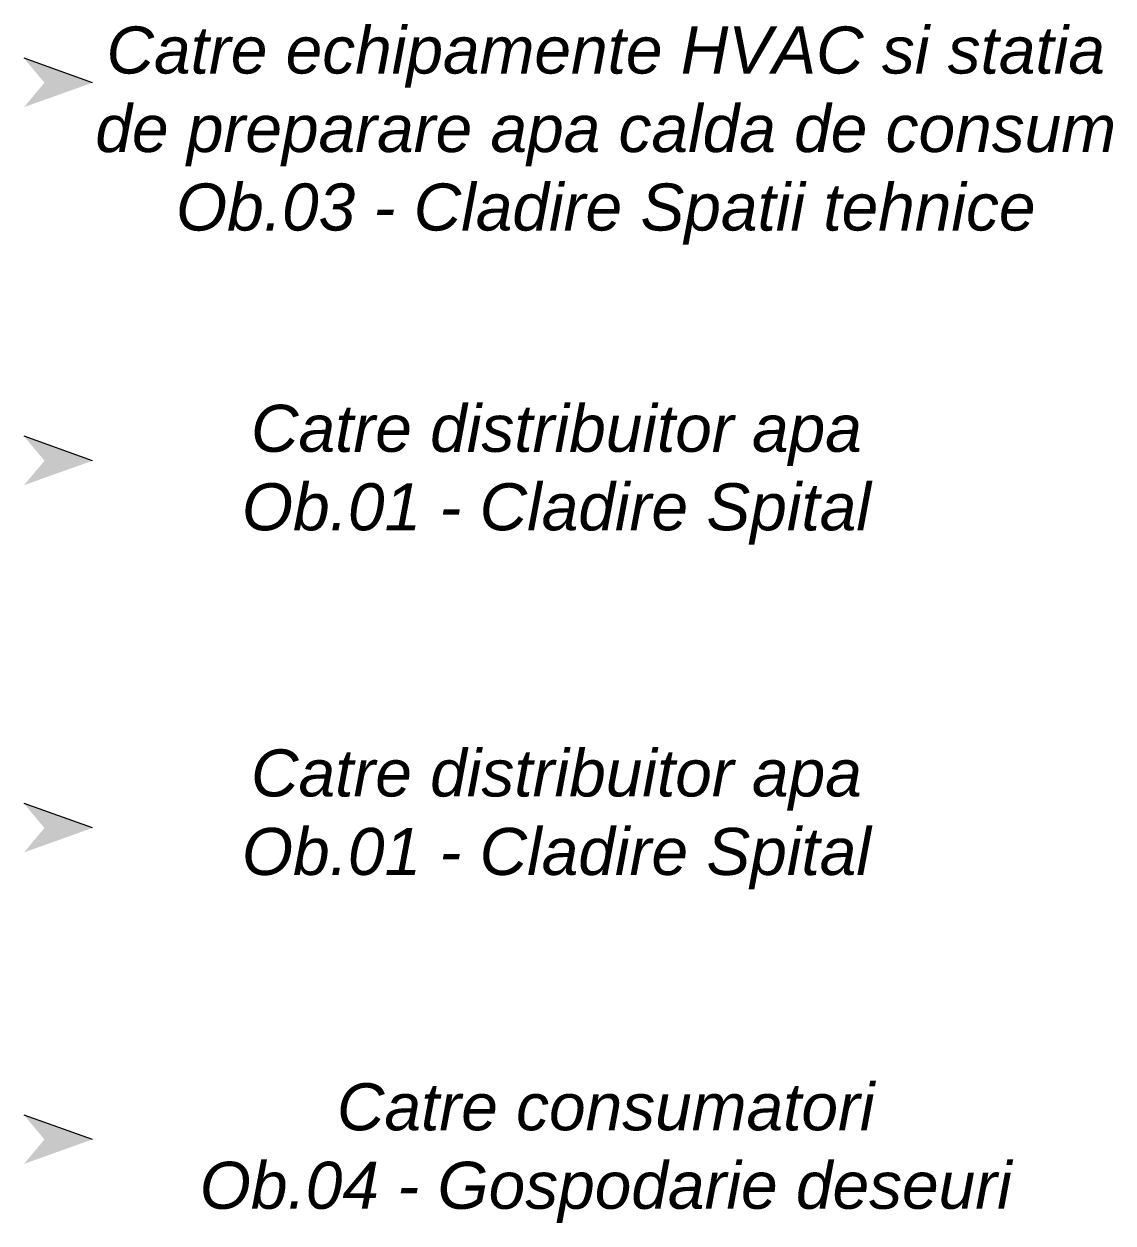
# Model space of a CAD drawing. Header units: millimetres. Extents: x 0 to 53377, y 0 to 36189.
# Drawn here: x 41367 to 43678, y 28709 to 31256 of the extents above; entities that cross this region are included whole.
import ezdxf

# ---------------------------------------------------------------- set-up
doc = ezdxf.new("R2010")
doc.units = ezdxf.units.MM
doc.layers.add('S_TEXT', color=7, linetype='Continuous', lineweight=15)
doc.layers.add('SAN-MC-TEXT', color=7, linetype='Continuous')
doc.styles.get("Standard").update_dxf_attribs({"font": 'arial.ttf'})

msp = doc.modelspace()

# ---------------------------------------------------------------- hatches: boundary and pattern name
at = {"layer": 'S_TEXT'}
h = msp.add_hatch(color=256, dxfattribs=at)
h.paths.add_polyline_path([(41366.6, 31182.8), (41410, 31130.9), (41511.7, 31130.9)])
h.paths.add_polyline_path([(41511.7, 31130.9), (41410, 31130.9), (41366.6, 31079)])
h = msp.add_hatch(color=256, dxfattribs=at)
h.paths.add_polyline_path([(41366.6, 30379.9), (41410, 30328), (41511.7, 30328)])
h.paths.add_polyline_path([(41511.7, 30328), (41410, 30328), (41366.6, 30276.1)])
h = msp.add_hatch(color=256, dxfattribs=at)
h.paths.add_polyline_path([(41366.6, 29599.9), (41410, 29548), (41511.7, 29548)])
h.paths.add_polyline_path([(41511.7, 29548), (41410, 29548), (41366.6, 29496.1)])
h = msp.add_hatch(color=256, dxfattribs=at)
h.paths.add_polyline_path([(41366.6, 28938.4), (41410, 28886.5), (41511.7, 28886.5)])
h.paths.add_polyline_path([(41511.7, 28886.5), (41410, 28886.5), (41366.6, 28834.6)])

# ---------------------------------------------------------------- linework, layer by layer
for p, q in [((41511.7, 31130.9), (41366.6, 31182.8)), ((41511.7, 30328, 7040), (41366.6, 30379.9, 7040)), ((41511.7, 29548, 7040), (41366.6, 29599.9, 7040)), ((41511.7, 28886.5), (41366.6, 28938.4))]:
    msp.add_line(p, q, dxfattribs=at)

# ---------------------------------------------------------------- texts
at = {"layer": 'SAN-MC-TEXT', "char_height": 100, "width": 2219.766, "attachment_point": 2}
for s, insert in [('{\\fArial|b0|i1|c0|p34;Catre echipamente HVAC si statia de preparare apa calda de consum\\POb.03 - Cladire Spatii tehnice}', (42601.4, 31250.3)), ('{\\fArial|b0|i1|c0|p34;Catre distribuitor apa \\POb.01 - Cladire Spital}', (42496.7, 30446.9)), ('{\\fArial|b0|i1|c0|p34;Catre distribuitor apa \\POb.01 - Cladire Spital}', (42496.7, 29714.9)), ('{\\fArial|b0|i1|c0|p34;Catre consumatori\\POb.04 - Gospodarie deseuri}', (42601.4, 29005.9))]:
    msp.add_mtext(s, dxfattribs=dict(at, insert=insert))

doc.saveas('drawing.dxf')
